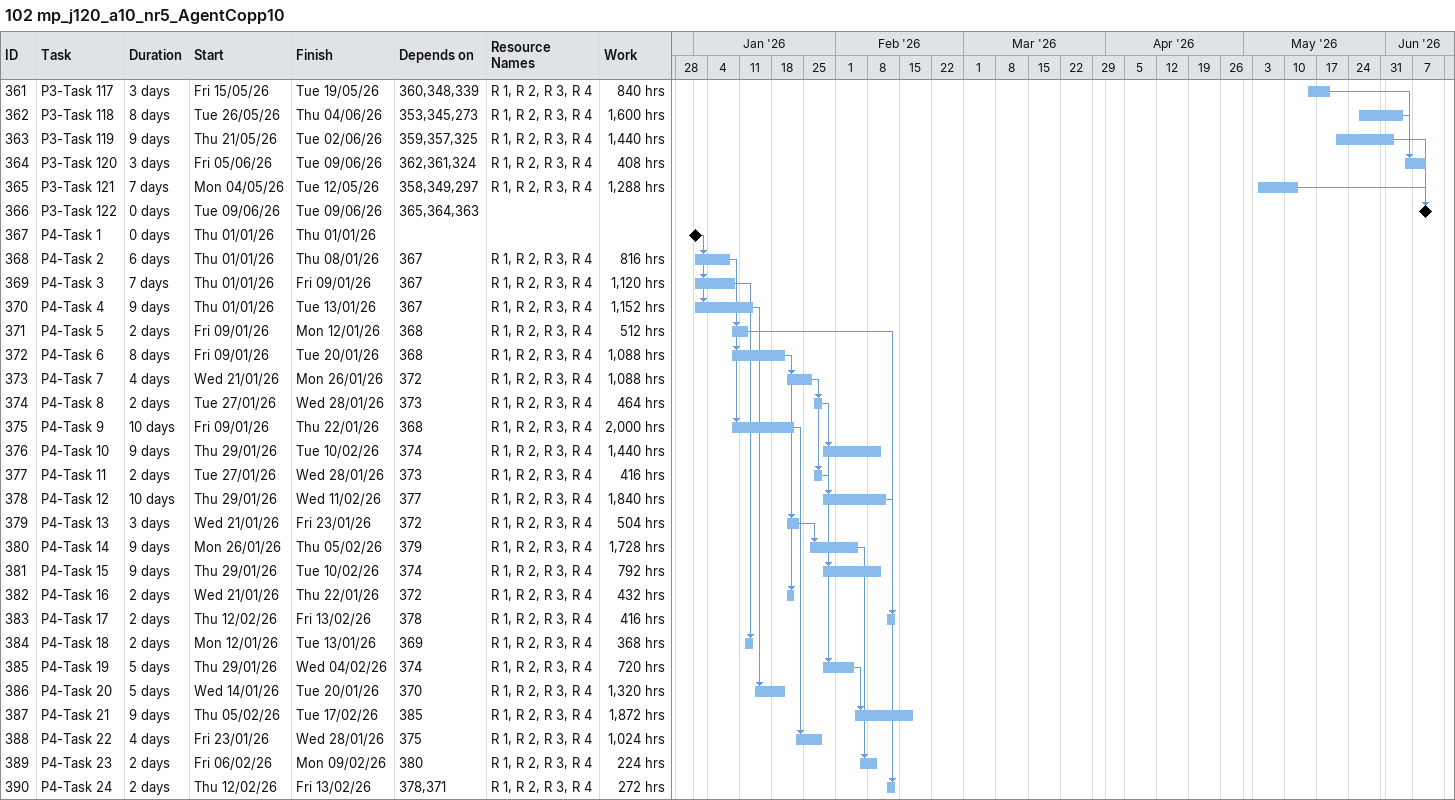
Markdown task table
102 mp_j120_a10_nr5_AgentCopp10

| ID | Task | Duration | Start | Finish | Predecessors | Resources | Work (h) |
|---|---|---|---|---|---|---|---|
| 361 | P3-Task 117 | 3d | 2026-05-15 | 2026-05-19 | 360, 348, 339 | R 1, R 2, R 3, R 4 | 840 |
| 362 | P3-Task 118 | 8d | 2026-05-26 | 2026-06-04 | 353, 345, 273 | R 1, R 2, R 3, R 4 | 1600 |
| 363 | P3-Task 119 | 9d | 2026-05-21 | 2026-06-02 | 359, 357, 325 | R 1, R 2, R 3, R 4 | 1440 |
| 364 | P3-Task 120 | 3d | 2026-06-05 | 2026-06-09 | 362, 361, 324 | R 1, R 2, R 3, R 4 | 408 |
| 365 | P3-Task 121 | 7d | 2026-05-04 | 2026-05-12 | 358, 349, 297 | R 1, R 2, R 3, R 4 | 1288 |
| 366 | P3-Task 122 | 0d | 2026-06-09 | 2026-06-09 | 365, 364, 363 |  |  |
| 367 | P4-Task 1 | 0d | 2026-01-01 | 2026-01-01 |  |  |  |
| 368 | P4-Task 2 | 6d | 2026-01-01 | 2026-01-08 | 367 | R 1, R 2, R 3, R 4 | 816 |
| 369 | P4-Task 3 | 7d | 2026-01-01 | 2026-01-09 | 367 | R 1, R 2, R 3, R 4 | 1120 |
| 370 | P4-Task 4 | 9d | 2026-01-01 | 2026-01-13 | 367 | R 1, R 2, R 3, R 4 | 1152 |
| 371 | P4-Task 5 | 2d | 2026-01-09 | 2026-01-12 | 368 | R 1, R 2, R 3, R 4 | 512 |
| 372 | P4-Task 6 | 8d | 2026-01-09 | 2026-01-20 | 368 | R 1, R 2, R 3, R 4 | 1088 |
| 373 | P4-Task 7 | 4d | 2026-01-21 | 2026-01-26 | 372 | R 1, R 2, R 3, R 4 | 1088 |
| 374 | P4-Task 8 | 2d | 2026-01-27 | 2026-01-28 | 373 | R 1, R 2, R 3, R 4 | 464 |
| 375 | P4-Task 9 | 10d | 2026-01-09 | 2026-01-22 | 368 | R 1, R 2, R 3, R 4 | 2000 |
| 376 | P4-Task 10 | 9d | 2026-01-29 | 2026-02-10 | 374 | R 1, R 2, R 3, R 4 | 1440 |
| 377 | P4-Task 11 | 2d | 2026-01-27 | 2026-01-28 | 373 | R 1, R 2, R 3, R 4 | 416 |
| 378 | P4-Task 12 | 10d | 2026-01-29 | 2026-02-11 | 377 | R 1, R 2, R 3, R 4 | 1840 |
| 379 | P4-Task 13 | 3d | 2026-01-21 | 2026-01-23 | 372 | R 1, R 2, R 3, R 4 | 504 |
| 380 | P4-Task 14 | 9d | 2026-01-26 | 2026-02-05 | 379 | R 1, R 2, R 3, R 4 | 1728 |
| 381 | P4-Task 15 | 9d | 2026-01-29 | 2026-02-10 | 374 | R 1, R 2, R 3, R 4 | 792 |
| 382 | P4-Task 16 | 2d | 2026-01-21 | 2026-01-22 | 372 | R 1, R 2, R 3, R 4 | 432 |
| 383 | P4-Task 17 | 2d | 2026-02-12 | 2026-02-13 | 378 | R 1, R 2, R 3, R 4 | 416 |
| 384 | P4-Task 18 | 2d | 2026-01-12 | 2026-01-13 | 369 | R 1, R 2, R 3, R 4 | 368 |
| 385 | P4-Task 19 | 5d | 2026-01-29 | 2026-02-04 | 374 | R 1, R 2, R 3, R 4 | 720 |
| 386 | P4-Task 20 | 5d | 2026-01-14 | 2026-01-20 | 370 | R 1, R 2, R 3, R 4 | 1320 |
| 387 | P4-Task 21 | 9d | 2026-02-05 | 2026-02-17 | 385 | R 1, R 2, R 3, R 4 | 1872 |
| 388 | P4-Task 22 | 4d | 2026-01-23 | 2026-01-28 | 375 | R 1, R 2, R 3, R 4 | 1024 |
| 389 | P4-Task 23 | 2d | 2026-02-06 | 2026-02-09 | 380 | R 1, R 2, R 3, R 4 | 224 |
| 390 | P4-Task 24 | 2d | 2026-02-12 | 2026-02-13 | 378, 371 | R 1, R 2, R 3, R 4 | 272 |
